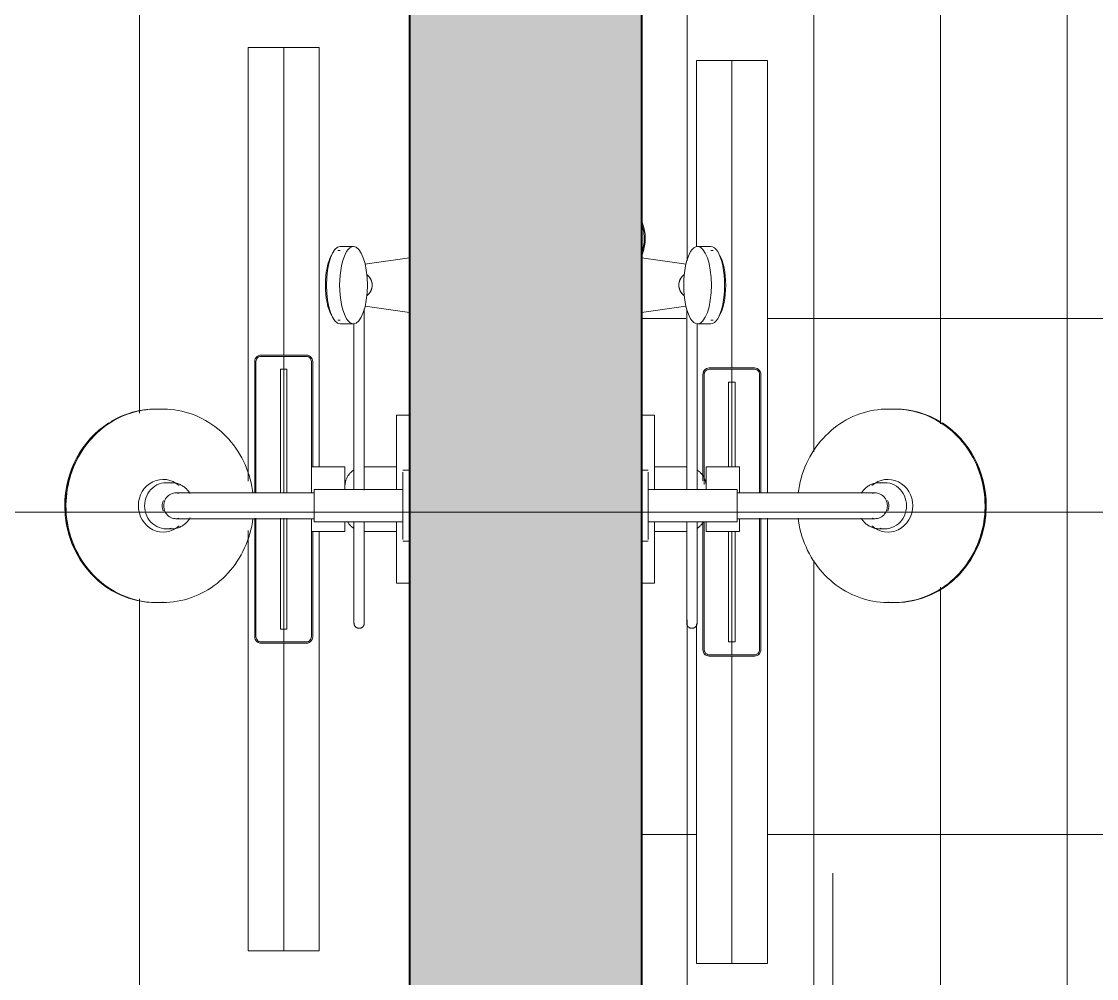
# Model space of a CAD drawing. Header units: millimetres. Extents: x -11245 to 24889, y -43080 to -3800.
# Drawn here: x 1905 to 2738, y -16241 to -15499 of the extents above; entities that cross this region are included whole.
import ezdxf

# ---------------------------------------------------------------- set-up
doc = ezdxf.new("R2010")
doc.units = ezdxf.units.MM
doc.linetypes.add('Projeção', pattern=[3.96875, 2.38125, -1.5875])
for name, color, linetype, lineweight in [('A-ANNO-NOTE', 131, 'Continuous', 9), ('A-FLOR-PATT', 8, 'Continuous', 18), ('A-WALL', 113, 'Continuous', 18), ('A-WALL-PATT', 111, 'Continuous', 18), ('I-FURN', 30, 'Continuous', 9), ('P-SANR-FIXT', 6, 'Continuous', 9)]:
    doc.layers.add(name, color=color, linetype=linetype, lineweight=lineweight)

# ---------------------------------------------------------------- blocks, each defined once
blk = doc.blocks.new('Chuveiro Eden LEED - Único-4865366-PONTOS HIDRÁULICOS TÉRREO')
at = {"layer": 'P-SANR-FIXT', "color": 55}
for p, q in [((-27.5, 0), (-27.5, -5)), ((-26.15, -5), (0, -5)), ((-12.5, -5), (-12.5, -74)), ((0, -5), (26.15, -5)), ((12.5, -74), (12.5, -5)), ((27.5, -5), (27.5, 0)), ((149.87, 0), (154.71, -34.41)), ((187.26, -34.65), (192.13, 0)), ((141, -43.37), (141, -53.64)), ((201, -53.64), (201, -43.37)), ((144, -53.64), (144, -55.51)), ((198, -55.51), (198, -53.64)), ((0, -74), (-12.5, -74)), ((-10, -74), (-10, -117.44)), ((12.5, -74), (0, -74)), ((10, -117.44), (10, -74)), ((-10, -170.06), (-10, -181.14)), ((10, -181.14), (10, -170.06)), ((-75, -191.31), (-75, -195.76)), ((-17.9, -184.47), (-17.9, -188.57)), ((17.9, -188.57), (17.9, -184.47)), ((75, -195.76), (75, -191.31)), ((-75, -196.1), (-75, -196.78)), ((75, -196.78), (75, -196.1))]:
    blk.add_line(p, q, dxfattribs=at)
at = {"layer": 'P-SANR-FIXT', "color": 55, "flags": 128}
for points in [[(179.1, -32.97), (178.85, -32.65), (178.59, -32.34), (178.32, -32.04), (178.04, -31.75), (177.74, -31.48), (177.44, -31.22), (177.12, -30.96), (176.79, -30.73), (176.46, -30.5), (176.11, -30.29), (175.76, -30.09), (175.4, -29.91), (175.03, -29.74), (174.66, -29.59), (174.28, -29.45), (173.9, -29.32), (173.51, -29.22), (173.11, -29.12), (172.72, -29.05), (172.32, -28.99), (171.92, -28.94), (171.51, -28.91), (171.11, -28.9), (170.71, -28.9), (170.3, -28.92), (169.9, -28.96), (169.5, -29.01), (169.1, -29.08), (168.71, -29.16), (168.31, -29.26), (167.93, -29.38), (167.54, -29.51), (167.17, -29.66), (166.8, -29.82), (166.43, -29.99), (166.08, -30.18), (165.73, -30.39), (165.39, -30.6), (165.06, -30.83), (164.73, -31.08), (164.42, -31.34), (164.12, -31.6), (163.83, -31.89), (163.55, -32.18), (163.29, -32.48), (163.03, -32.79)], [(-91, -43), (-91.16, -43), (-91.32, -42.99), (-91.48, -42.97), (-91.64, -42.95), (-91.79, -42.92), (-91.95, -42.89), (-92.11, -42.84), (-92.26, -42.8), (-92.41, -42.74), (-92.56, -42.68), (-92.7, -42.62), (-92.85, -42.55), (-92.99, -42.47), (-93.12, -42.39), (-93.26, -42.3), (-93.39, -42.21), (-93.52, -42.11), (-93.64, -42.01), (-93.76, -41.9), (-93.87, -41.79), (-93.98, -41.67), (-94.08, -41.55), (-94.18, -41.42), (-94.28, -41.29), (-94.37, -41.16), (-94.45, -41.02), (-94.53, -40.89), (-94.6, -40.74), (-94.67, -40.6), (-94.73, -40.45), (-94.78, -40.3), (-94.83, -40.15), (-94.87, -39.99), (-94.91, -39.84), (-94.94, -39.68), (-94.97, -39.52), (-94.98, -39.36), (-94.99, -39.2), (-95, -39.04), (-95, -38.88), (-94.99, -38.72), (-94.98, -38.56), (-94.96, -38.41), (-94.93, -38.25), (-94.9, -38.09), (-94.86, -37.94), (-94.81, -37.78), (-94.76, -37.63), (-94.7, -37.48), (-94.64, -37.34), (-94.57, -37.19), (-94.49, -37.05), (-94.41, -36.91), (-94.33, -36.78), (-94.23, -36.65), (-94.14, -36.52), (-94.04, -36.4), (-93.93, -36.28), (-93.82, -36.16), (-93.7, -36.05), (-93.58, -35.94), (-93.46, -35.84), (-93.33, -35.75), (-93.2, -35.66), (-93.06, -35.57), (-92.92, -35.49), (-92.78, -35.42), (-92.64, -35.35), (-92.49, -35.29), (-92.34, -35.23), (-92.19, -35.18), (-92.03, -35.14), (-91.88, -35.1), (-91.72, -35.07), (-91.56, -35.04), (-91.41, -35.02), (-91.25, -35.01), (-91.09, -35), (-91, -35)], [(-72.17, -35), (-74.79, -35), (-77.22, -35), (-79.47, -35), (-81.52, -35), (-83.38, -35), (-85.04, -35), (-86.5, -35), (-87.76, -35), (-88.82, -35), (-89.67, -35), (-90.31, -35), (-90.74, -35), (-90.97, -35), (-91, -35)], [(-91, -35), (-90.9, -35), (-90.58, -35), (-90.06, -35), (-89.33, -35), (-88.39, -35), (-87.25, -35), (-85.9, -35), (-84.35, -35), (-82.6, -35), (-80.66, -35), (-78.52, -35), (-76.2, -35), (-73.68, -35), (-70.99, -35), (-68.12, -35), (-65.07, -35), (-61.86, -35), (-58.49, -35), (-56.61, -35)], [(-72.17, -35), (-62.15, -35), (-52.82, -35), (-44.21, -35), (-36.34, -35), (-29.21, -35), (-22.84, -35), (-17.24, -35), (-12.41, -35)], [(12.59, -35), (17.73, -35), (22.91, -35), (28.12, -35), (33.35, -35), (38.59, -35), (43.83, -35), (49.06, -35), (54.28, -35), (59.47, -35), (64.64, -35), (69.76, -35), (74.84, -35), (79.86, -35), (84.82, -35), (89.71, -35), (94.52, -35), (99.24, -35), (103.86, -35), (108.38, -35), (112.8, -35), (117.09, -35), (121.27, -35), (125.31, -35), (129.22, -35), (132.98, -35), (136.6, -35), (140.06, -35), (143.36, -35), (146.5, -35), (149.46, -35), (152.25, -35)], [(-51.61, -43), (-52.98, -43), (-56.6, -43), (-60.06, -43), (-63.36, -43), (-66.5, -43), (-69.46, -43), (-72.25, -43), (-74.86, -43), (-77.29, -43), (-79.53, -43), (-81.58, -43), (-83.43, -43), (-85.09, -43), (-86.54, -43), (-87.8, -43), (-88.85, -43), (-89.69, -43), (-90.32, -43), (-90.75, -43), (-90.97, -43), (-91, -43)], [(-91, -43), (-90.9, -43), (-90.58, -43), (-90.06, -43), (-89.33, -43), (-88.39, -43), (-87.25, -43), (-85.9, -43), (-84.35, -43), (-82.6, -43), (-80.66, -43), (-78.52, -43), (-76.2, -43), (-73.68, -43), (-72.17, -43)], [(-12.32, -43), (-14.39, -43), (-19.56, -43), (-25.5, -43), (-32.19, -43), (-39.65, -43), (-47.84, -43), (-56.75, -43), (-66.38, -43), (-72.17, -43)], [(141.28, -43), (138.49, -43), (134.95, -43), (131.27, -43), (127.44, -43), (123.47, -43), (119.36, -43), (115.13, -43), (110.78, -43), (106.31, -43), (101.74, -43), (97.07, -43), (92.31, -43), (87.47, -43), (82.55, -43), (77.56, -43), (72.51, -43), (67.41, -43), (62.27, -43), (57.09, -43), (51.88, -43), (46.65, -43), (41.41, -43), (36.17, -43), (30.94, -43), (25.72, -43), (20.53, -43), (15.36, -43), (12.32, -43)], [(-9.51, -121.35), (-11.94, -121.67), (-14.89, -122.18), (-17.81, -122.79), (-20.71, -123.52), (-23.58, -124.35), (-26.4, -125.29), (-29.19, -126.33), (-31.92, -127.48), (-34.61, -128.73), (-37.24, -130.08), (-39.82, -131.53), (-42.32, -133.08), (-44.77, -134.71), (-47.14, -136.44), (-49.43, -138.26), (-51.65, -140.16), (-53.78, -142.14), (-55.83, -144.21), (-57.79, -146.34), (-59.65, -148.55), (-61.42, -150.83), (-63.09, -153.17), (-64.67, -155.58), (-66.13, -158.04), (-67.5, -160.56), (-68.75, -163.12), (-69.89, -165.73), (-70.93, -168.38), (-71.85, -171.07), (-72.65, -173.79), (-73.34, -176.54), (-73.91, -179.31), (-74.36, -182.1), (-74.69, -184.91), (-74.9, -187.72), (-75, -190.55), (-75, -191.31)], [(-10, -117.44), (-10, -119.68), (-10, -121.91), (-10, -124.14), (-10, -126.36), (-10, -128.56), (-10, -130.75), (-10, -132.91), (-10, -135.05), (-10, -137.17), (-10, -139.25), (-10, -141.29), (-10, -143.3), (-10, -145.26), (-10, -147.19), (-10, -149.06), (-10, -150.88), (-10, -152.65), (-10, -154.36), (-10, -156.02), (-10, -157.61), (-10, -159.14), (-10, -160.6), (-10, -161.99), (-10, -163.31), (-10, -164.56), (-10, -165.73), (-10, -166.83), (-10, -167.84), (-10, -168.78), (-10, -169.63), (-10, -170.06)], [(75, -191.31), (74.94, -188.49), (74.76, -185.67), (74.46, -182.86), (74.04, -180.06), (73.5, -177.28), (72.85, -174.53), (72.07, -171.8), (71.19, -169.1), (70.18, -166.44), (69.07, -163.82), (67.85, -161.24), (66.51, -158.71), (65.07, -156.24), (63.53, -153.82), (61.88, -151.46), (60.14, -149.16), (58.3, -146.93), (56.36, -144.78), (54.34, -142.69), (52.23, -140.69), (50.04, -138.76), (47.76, -136.92), (45.41, -135.17), (42.99, -133.51), (40.5, -131.94), (37.94, -130.46), (35.33, -129.09), (32.65, -127.81), (29.93, -126.63), (27.16, -125.56), (24.34, -124.59), (21.49, -123.73), (18.6, -122.98), (15.68, -122.33), (12.74, -121.8), (9.92, -121.39)], [(10, -170.06), (10, -169.25), (10, -168.36), (10, -167.39), (10, -166.34), (10, -165.21), (10, -164), (10, -162.72), (10, -161.37), (10, -159.94), (10, -158.45), (10, -156.89), (10, -155.27), (10, -153.59), (10, -151.85), (10, -150.06), (10, -148.21), (10, -146.31), (10, -144.37), (10, -142.39), (10, -140.36), (10, -138.3), (10, -136.21), (10, -134.08), (10, -131.93), (10, -129.75), (10, -127.56), (10, -125.35), (10, -123.13), (10, -120.89), (10, -118.66), (10, -117.44)], [(-9.48, -170.16), (-10.08, -170.52), (-10.66, -170.92), (-11.23, -171.33), (-11.78, -171.76), (-12.31, -172.22), (-12.82, -172.69), (-13.3, -173.18), (-13.77, -173.69), (-14.22, -174.22), (-14.64, -174.77), (-15.04, -175.33), (-15.42, -175.9), (-15.77, -176.49), (-16.1, -177.09), (-16.4, -177.71), (-16.67, -178.33), (-16.92, -178.97), (-17.14, -179.61), (-17.33, -180.27), (-17.5, -180.93), (-17.63, -181.59), (-17.74, -182.26), (-17.82, -182.93), (-17.87, -183.61), (-17.89, -184.29), (-17.9, -184.47)], [(17.9, -184.47), (17.88, -183.79), (17.84, -183.12), (17.77, -182.44), (17.67, -181.77), (17.54, -181.1), (17.38, -180.44), (17.19, -179.79), (16.98, -179.14), (16.74, -178.5), (16.47, -177.88), (16.18, -177.26), (15.86, -176.65), (15.52, -176.06), (15.15, -175.48), (14.75, -174.92), (14.34, -174.37), (13.9, -173.83), (13.43, -173.32), (12.95, -172.82), (12.45, -172.34), (11.92, -171.88), (11.38, -171.44), (10.82, -171.02), (10.24, -170.63), (9.65, -170.25)], [(-75, -195.76), (-74.94, -198.58), (-74.76, -201.4), (-74.46, -204.21), (-74.04, -207), (-73.5, -209.78), (-72.85, -212.54), (-72.07, -215.27), (-71.19, -217.96), (-70.18, -220.62), (-69.07, -223.25), (-67.85, -225.82), (-66.51, -228.35), (-65.07, -230.83), (-63.53, -233.25), (-61.88, -235.61), (-60.14, -237.9), (-58.3, -240.13), (-56.36, -242.29), (-54.34, -244.37), (-52.23, -246.38), (-50.04, -248.3), (-47.76, -250.14), (-45.41, -251.89), (-42.99, -253.56), (-40.5, -255.13), (-37.94, -256.6), (-35.33, -257.98), (-32.65, -259.26), (-29.93, -260.43), (-27.16, -261.51), (-24.34, -262.47), (-21.49, -263.34), (-18.6, -264.09), (-15.68, -264.73), (-12.74, -265.27), (-9.77, -265.69), (-6.79, -266), (-3.81, -266.2), (-0.81, -266.29), (0, -266.29)], [(0, -266.29), (3, -266.24), (5.99, -266.07), (8.97, -265.79), (11.94, -265.39), (14.89, -264.89), (17.81, -264.27), (20.71, -263.55), (23.58, -262.72), (26.4, -261.78), (29.19, -260.73), (31.92, -259.58), (34.61, -258.33), (37.24, -256.98), (39.82, -255.53), (42.32, -253.99), (44.77, -252.35), (47.14, -250.62), (49.43, -248.81), (51.65, -246.9), (53.78, -244.92), (55.83, -242.86), (57.79, -240.72), (59.65, -238.51), (61.42, -236.23), (63.09, -233.89), (64.67, -231.49), (66.13, -229.03), (67.5, -226.51), (68.75, -223.95), (69.89, -221.34), (70.93, -218.68), (71.85, -216), (72.65, -213.28), (73.34, -210.53), (73.91, -207.76), (74.36, -204.96), (74.69, -202.16), (74.9, -199.34), (75, -196.52), (75, -195.76)]]:
    blk.add_lwpolyline(points, dxfattribs=at)
at = {"layer": 'P-SANR-FIXT', "color": 55}
for start, end in [(120, 138.35228), (40.55885, 60)]:
    blk.add_arc((171, -39), 10.1, start, end, dxfattribs=at)
for centre, major_axis, ratio, start_param, end_param in [((171, -43.37), (30, 0), 0.358368, 0, 3.141593), ((171, -43.37), (30, 0), 0.358368, 3.141593, 6.283185), ((171, -53.64), (-30, 0), 0.358368, 0, 3.141593), ((171, -55.51), (27, 0), 0.358368, 3.665191, 5.759587), ((0, -190.97), (20.44, 0), 0.939693, 2.438373, 4.712389), ((0, -181.14), (10, 0), 0.939693, 2.879793, 4.712389), ((0, -190.97), (20.44, 0), 0.939693, 4.712389, 6.984426), ((0, -181.14), (10, 0), 0.939693, 4.712389, 6.544985), ((0, -196.1), (75, 0), 0.939693, 3.066896, 3.106734), ((0, -188.57), (17.9, 0), 0.939693, 2.919836, 4.712389), ((0, -184.13), (8.12, 0), 0.939693, 4.197175, 4.712389), ((0, -188.57), (-17.9, 0), 0.939693, 1.570796, 3.36335), ((0, -184.13), (8.12, 0), 0.939693, 4.712389, 5.227603), ((0, -196.1), (75, 0), 0.939693, 0.034858, 0.074697), ((0, -196.1), (75, 0), 0.939693, 3.141593, 3.216912), ((0, -196.78), (75, 0), 0.939693, 3.141593, 4.712389), ((0, -196.78), (75, 0), 0.939693, 5.766531, 6.283185), ((0, -196.1), (75, 0), 0.939693, 6.207866, 6.283185), ((0, -196.1), (75, 0), 0.939693, 3.306808, 4.712389), ((0, -196.1), (75, 0), 0.939693, 5.75099, 6.114004), ((0, -196.1), (-75, 0), 0.939693, 1.570796, 2.60057), ((0, -196.78), (-75, 0), 0.939693, 1.570796, 2.598446)]:
    blk.add_ellipse(centre, major_axis=major_axis, ratio=ratio, start_param=start_param, end_param=end_param, dxfattribs=at)
for points, knots in [([(163.05, -32.77), (163.16, -32.63), (163.39, -32.35), (163.76, -31.95), (164.15, -31.57), (164.57, -31.21), (165.01, -30.86), (165.47, -30.54), (165.95, -30.25), (166.61, -29.89), (167.5, -29.5), (169, -29.05), (170.19, -28.9), (171, -28.9)], [-0.5714286, -0.5714286, -0.5714286, -0.5714286, -0.5357143, -0.5, -0.4642857, -0.4285714, -0.3928571, -0.3571429, -0.3214286, -0.2857143, -0.2142857, -0.1428571, 0, 0, 0, 0]), ([(171, -28.9), (171.81, -28.9), (173, -29.05), (174.5, -29.5), (175.39, -29.89), (176.05, -30.25), (176.53, -30.54), (176.99, -30.86), (177.43, -31.21), (177.85, -31.57), (178.24, -31.95), (178.61, -32.35), (178.84, -32.63), (178.95, -32.77)], [-1, -1, -1, -1, -0.8571429, -0.7857143, -0.7142857, -0.6785714, -0.6428571, -0.6071429, -0.5714286, -0.5357143, -0.5, -0.4642857, -0.4285714, -0.4285714, -0.4285714, -0.4285714])]:
    blk.add_open_spline(points, degree=3, knots=knots, dxfattribs=at)
blk = doc.blocks.new('Ralo Linear TECEdrainprofile - Rosé Gold-4475208-PONTOS HIDRÁULICOS TÉRREO')
at = {"layer": 'P-SANR-FIXT', "color": 55}
for p, q in [((-350, 0), (-350, 27.5)), ((-24.23, 27.5), (-350, 27.5)), ((350, 27.5), (13.97, 27.5)), ((350, 27.5), (350, 0)), ((-111.67, 0), (-111.67, 17.5)), ((-110.67, 17.5), (-110.67, 0)), ((-106.67, 22.5), (-14.69, 22.5)), ((-14.73, 21.5), (-106.67, 21.5)), ((4.82, 22.5), (106.67, 22.5)), ((106.67, 21.5), (4.84, 21.5)), ((110.67, 0), (110.67, 17.5)), ((111.67, 17.5), (111.67, 0)), ((-350, -27.5), (-350, 0)), ((-111.67, 0), (-350, 0)), ((-111.67, -17.5), (-111.67, 0)), ((-110.67, 0), (-110.67, -17.5)), ((-100.67, 0), (-110.67, 0)), ((-100.67, 0), (-100.67, 2.5)), ((-100.67, 2.5), (-14.79, 2.5)), ((-100.67, 0), (-14.79, 0)), ((-100.67, -2.5), (-100.67, 0)), ((5, 0), (5, 2.5)), ((5, 2.5), (100.67, 2.5)), ((5, 0), (100.67, 0)), ((5, -2.5), (5, 0)), ((100.67, 2.5), (100.67, 0)), ((100.67, 0), (100.67, -2.5)), ((110.67, 0), (100.67, 0)), ((110.67, -17.5), (110.67, 0)), ((111.67, 0), (111.67, -17.5)), ((350, 0), (111.67, 0)), ((350, 0), (350, -27.5)), ((-14.79, -2.5), (-100.67, -2.5)), ((100.67, -2.5), (5, -2.5)), ((-106.67, -21.5), (-25, -21.5)), ((-25, -22.5), (-106.67, -22.5)), ((25, -21.5), (106.67, -21.5)), ((106.67, -22.5), (25, -22.5)), ((-25, -27.5), (-350, -27.5)), ((350, -27.5), (25, -27.5))]:
    blk.add_line(p, q, dxfattribs=at)
at = {"layer": 'P-SANR-FIXT', "color": 55, "flags": 128}
for points in [[(-111.67, 17.5), (-111.54, 18.61), (-111.17, 19.67), (-110.58, 20.62), (-109.78, 21.41), (-108.84, 22), (-107.78, 22.37), (-106.67, 22.5)], [(-106.67, 21.5), (-107.56, 21.4), (-108.4, 21.1), (-109.16, 20.63), (-109.79, 19.99), (-110.27, 19.24), (-110.57, 18.39), (-110.67, 17.5)], [(106.67, 22.5), (107.78, 22.37), (108.84, 22), (109.78, 21.41), (110.58, 20.62), (111.17, 19.67), (111.54, 18.61), (111.67, 17.5)], [(110.67, 17.5), (110.57, 18.39), (110.27, 19.24), (109.79, 19.99), (109.16, 20.63), (108.4, 21.1), (107.56, 21.4), (106.67, 21.5)], [(-106.67, -22.5), (-107.78, -22.37), (-108.84, -22), (-109.78, -21.41), (-110.58, -20.62), (-111.17, -19.67), (-111.54, -18.61), (-111.67, -17.5)], [(-110.67, -17.5), (-110.57, -18.39), (-110.27, -19.24), (-109.79, -19.99), (-109.16, -20.63), (-108.4, -21.1), (-107.56, -21.4), (-106.67, -21.5)], [(111.67, -17.5), (111.54, -18.61), (111.17, -19.67), (110.58, -20.62), (109.78, -21.41), (108.84, -22), (107.78, -22.37), (106.67, -22.5)], [(106.67, -21.5), (107.56, -21.4), (108.4, -21.1), (109.16, -20.63), (109.79, -19.99), (110.27, -19.24), (110.57, -18.39), (110.67, -17.5)]]:
    blk.add_lwpolyline(points, dxfattribs=at)
blk = doc.blocks.new('Ralo Linear TECEdrainprofile - Rosé Gold-4414653-PONTOS HIDRÁULICOS TÉRREO')
at = {"layer": 'P-SANR-FIXT', "color": 55}
for p, q in [((-350, 0), (-350, 27.5)), ((-350, 27.5), (-86.68, 27.5)), ((205.55, 27.5), (350, 27.5)), ((350, 27.5), (350, 0)), ((-111.67, 0), (-111.67, 17.5)), ((-110.67, 17.5), (-110.67, 0)), ((-106.67, 22.5), (-7.48, 22.5)), ((-7.48, 21.5), (-106.67, 21.5)), ((106.67, 21.5), (21.42, 21.5)), ((24.08, 22.5), (106.67, 22.5)), ((110.67, 0), (110.67, 17.5)), ((111.67, 17.5), (111.67, 0)), ((-100.67, 0), (-100.67, 2.5)), ((-100.67, 2.5), (-15, 2.5)), ((35, 2.5), (100.67, 2.5)), ((100.67, 2.5), (100.67, 0)), ((-350, -27.5), (-350, 0)), ((-350, 0), (-111.67, 0)), ((-111.67, -17.5), (-111.67, 0)), ((-110.67, 0), (-100.67, 0)), ((-110.67, 0), (-110.67, -17.5)), ((-15, 0), (-100.67, 0)), ((-100.67, -2.5), (-100.67, 0)), ((-15, -2.5), (-100.67, -2.5)), ((100.67, 0), (35, 0)), ((100.67, -2.5), (35, -2.5)), ((100.67, 0), (110.67, 0)), ((100.67, 0), (100.67, -2.5)), ((110.67, -17.5), (110.67, 0)), ((111.67, 0), (350, 0)), ((111.67, 0), (111.67, -17.5)), ((350, 0), (350, -27.5)), ((-106.67, -21.5), (-4.79, -21.5)), ((-4.79, -22.5), (-106.67, -22.5)), ((14.53, -21.5), (106.67, -21.5)), ((106.67, -22.5), (14.53, -22.5)), ((-350, -27.5), (-4.79, -27.5)), ((14.53, -27.5), (350, -27.5))]:
    blk.add_line(p, q, dxfattribs=at)
at = {"layer": 'P-SANR-FIXT', "color": 55, "flags": 128}
for points in [[(-111.67, 17.5), (-111.54, 18.61), (-111.17, 19.67), (-110.58, 20.62), (-109.78, 21.41), (-108.84, 22), (-107.78, 22.37), (-106.67, 22.5)], [(-106.67, 21.5), (-107.56, 21.4), (-108.4, 21.1), (-109.16, 20.63), (-109.79, 19.99), (-110.27, 19.24), (-110.57, 18.39), (-110.67, 17.5)], [(106.67, 22.5), (107.78, 22.37), (108.84, 22), (109.78, 21.41), (110.58, 20.62), (111.17, 19.67), (111.54, 18.61), (111.67, 17.5)], [(110.67, 17.5), (110.57, 18.39), (110.27, 19.24), (109.79, 19.99), (109.16, 20.63), (108.4, 21.1), (107.56, 21.4), (106.67, 21.5)], [(-106.67, -22.5), (-107.78, -22.37), (-108.84, -22), (-109.78, -21.41), (-110.58, -20.62), (-111.17, -19.67), (-111.54, -18.61), (-111.67, -17.5)], [(-110.67, -17.5), (-110.57, -18.39), (-110.27, -19.24), (-109.79, -19.99), (-109.16, -20.63), (-108.4, -21.1), (-107.56, -21.4), (-106.67, -21.5)], [(111.67, -17.5), (111.54, -18.61), (111.17, -19.67), (110.58, -20.62), (109.78, -21.41), (108.84, -22), (107.78, -22.37), (106.67, -22.5)], [(106.67, -21.5), (107.56, -21.4), (108.4, -21.1), (109.16, -20.63), (109.79, -19.99), (110.27, -19.24), (110.57, -18.39), (110.67, -17.5)]]:
    blk.add_lwpolyline(points, dxfattribs=at)
blk = doc.blocks.new('Chuveiro Eden LEED - Único-4475344-PONTOS HIDRÁULICOS TÉRREO')
at = {"layer": 'P-SANR-FIXT', "color": 55}
for p, q in [((-75, 196.78), (-75, 196.1)), ((-75, 195.76), (-75, 191.31)), ((75, 196.1), (75, 196.78)), ((75, 191.31), (75, 195.76)), ((-17.9, 188.57), (-17.9, 184.47)), ((17.9, 184.47), (17.9, 188.57)), ((-10, 181.14), (-10, 170.06)), ((10, 170.06), (10, 181.14)), ((-10, 117.44), (-10, 74)), ((10, 74), (10, 117.44)), ((-12.5, 74), (-12.5, 5)), ((-12.5, 74), (0, 74)), ((0, 74), (12.5, 74)), ((12.5, 5), (12.5, 74)), ((141, 53.64), (141, 43.37)), ((144, 55.51), (144, 53.64)), ((198, 53.64), (198, 55.51)), ((201, 43.37), (201, 53.64)), ((154.71, 34.41), (149.87, 0)), ((192.13, 0), (187.26, 34.65)), ((-27.5, 5), (-27.5, 0)), ((0, 5), (-26.15, 5)), ((26.15, 5), (0, 5)), ((27.5, 0), (27.5, 5))]:
    blk.add_line(p, q, dxfattribs=at)
at = {"layer": 'P-SANR-FIXT', "color": 55, "flags": 128}
for points in [[(0, 266.29), (-3, 266.24), (-5.99, 266.07), (-8.97, 265.79), (-11.94, 265.39), (-14.89, 264.89), (-17.81, 264.27), (-20.71, 263.55), (-23.58, 262.72), (-26.4, 261.78), (-29.19, 260.73), (-31.92, 259.58), (-34.61, 258.33), (-37.24, 256.98), (-39.82, 255.53), (-42.32, 253.99), (-44.77, 252.35), (-47.14, 250.62), (-49.43, 248.81), (-51.65, 246.9), (-53.78, 244.92), (-55.83, 242.86), (-57.79, 240.72), (-59.65, 238.51), (-61.42, 236.23), (-63.09, 233.89), (-64.67, 231.49), (-66.13, 229.03), (-67.5, 226.51), (-68.75, 223.95), (-69.89, 221.34), (-70.93, 218.68), (-71.85, 216), (-72.65, 213.28), (-73.34, 210.53), (-73.91, 207.76), (-74.36, 204.96), (-74.69, 202.16), (-74.9, 199.34), (-75, 196.52), (-75, 195.76)], [(75, 195.76), (74.94, 198.58), (74.76, 201.4), (74.46, 204.21), (74.04, 207), (73.5, 209.78), (72.85, 212.54), (72.07, 215.27), (71.19, 217.96), (70.18, 220.62), (69.07, 223.25), (67.85, 225.82), (66.51, 228.35), (65.07, 230.83), (63.53, 233.25), (61.88, 235.61), (60.14, 237.9), (58.3, 240.13), (56.36, 242.29), (54.34, 244.37), (52.23, 246.38), (50.04, 248.3), (47.76, 250.14), (45.41, 251.89), (42.99, 253.56), (40.5, 255.13), (37.94, 256.6), (35.33, 257.98), (32.65, 259.26), (29.93, 260.43), (27.16, 261.51), (24.34, 262.47), (21.49, 263.34), (18.6, 264.09), (15.68, 264.73), (12.74, 265.27), (9.77, 265.69), (6.79, 266), (3.81, 266.2), (0.81, 266.29), (0, 266.29)], [(-75, 191.31), (-74.94, 188.49), (-74.76, 185.67), (-74.46, 182.86), (-74.04, 180.06), (-73.5, 177.28), (-72.85, 174.53), (-72.07, 171.8), (-71.19, 169.1), (-70.18, 166.44), (-69.07, 163.82), (-67.85, 161.24), (-66.51, 158.71), (-65.07, 156.24), (-63.53, 153.82), (-61.88, 151.46), (-60.14, 149.16), (-58.3, 146.93), (-56.36, 144.78), (-54.34, 142.69), (-52.23, 140.69), (-50.04, 138.76), (-47.76, 136.92), (-45.41, 135.17), (-42.99, 133.51), (-40.5, 131.94), (-37.94, 130.46), (-35.33, 129.09), (-32.65, 127.81), (-29.93, 126.63), (-27.16, 125.56), (-24.34, 124.59), (-21.49, 123.73), (-18.6, 122.98), (-15.68, 122.33), (-12.74, 121.8), (-9.77, 121.37)], [(-17.9, 184.47), (-17.88, 183.79), (-17.84, 183.12), (-17.77, 182.44), (-17.67, 181.77), (-17.54, 181.1), (-17.38, 180.44), (-17.19, 179.79), (-16.98, 179.14), (-16.74, 178.5), (-16.47, 177.88), (-16.18, 177.26), (-15.86, 176.65), (-15.52, 176.06), (-15.15, 175.48), (-14.75, 174.92), (-14.34, 174.37), (-13.9, 173.83), (-13.43, 173.32), (-12.95, 172.82), (-12.45, 172.34), (-11.92, 171.88), (-11.38, 171.44), (-10.82, 171.02), (-10.24, 170.63), (-9.65, 170.25), (-9.04, 169.9)], [(9.48, 170.16), (10.08, 170.52), (10.66, 170.92), (11.23, 171.33), (11.78, 171.76), (12.31, 172.22), (12.82, 172.69), (13.3, 173.18), (13.77, 173.69), (14.22, 174.22), (14.64, 174.77), (15.04, 175.33), (15.42, 175.9), (15.77, 176.49), (16.1, 177.09), (16.4, 177.71), (16.67, 178.33), (16.92, 178.97), (17.14, 179.61), (17.33, 180.27), (17.5, 180.93), (17.63, 181.59), (17.74, 182.26), (17.82, 182.93), (17.87, 183.61), (17.89, 184.29), (17.9, 184.47)], [(9.92, 121.4), (11.94, 121.67), (14.89, 122.18), (17.81, 122.79), (20.71, 123.52), (23.58, 124.35), (26.4, 125.29), (29.19, 126.33), (31.92, 127.48), (34.61, 128.73), (37.24, 130.08), (39.82, 131.53), (42.32, 133.08), (44.77, 134.71), (47.14, 136.44), (49.43, 138.26), (51.65, 140.16), (53.78, 142.14), (55.83, 144.21), (57.79, 146.34), (59.65, 148.55), (61.42, 150.83), (63.09, 153.17), (64.67, 155.58), (66.13, 158.04), (67.5, 160.56), (68.75, 163.12), (69.89, 165.73), (70.93, 168.38), (71.85, 171.07), (72.65, 173.79), (73.34, 176.54), (73.91, 179.31), (74.36, 182.1), (74.69, 184.91), (74.9, 187.72), (75, 190.55), (75, 191.31)], [(-10, 170.06), (-10, 169.25), (-10, 168.36), (-10, 167.39), (-10, 166.34), (-10, 165.21), (-10, 164), (-10, 162.72), (-10, 161.37), (-10, 159.94), (-10, 158.45), (-10, 156.89), (-10, 155.27), (-10, 153.59), (-10, 151.85), (-10, 150.06), (-10, 148.21), (-10, 146.31), (-10, 144.37), (-10, 142.39), (-10, 140.36), (-10, 138.3), (-10, 136.21), (-10, 134.08), (-10, 131.93), (-10, 129.75), (-10, 127.56), (-10, 125.35), (-10, 123.13), (-10, 120.89), (-10, 118.66), (-10, 117.44)], [(10, 117.44), (10, 119.68), (10, 121.91), (10, 124.14), (10, 126.36), (10, 128.56), (10, 130.75), (10, 132.91), (10, 135.05), (10, 137.17), (10, 139.25), (10, 141.29), (10, 143.3), (10, 145.26), (10, 147.19), (10, 149.06), (10, 150.88), (10, 152.65), (10, 154.36), (10, 156.02), (10, 157.61), (10, 159.14), (10, 160.6), (10, 161.99), (10, 163.31), (10, 164.56), (10, 165.73), (10, 166.83), (10, 167.84), (10, 168.78), (10, 169.63), (10, 170.06)], [(-91, 35), (-91.16, 35), (-91.32, 35.01), (-91.48, 35.03), (-91.64, 35.05), (-91.79, 35.08), (-91.95, 35.11), (-92.11, 35.16), (-92.26, 35.2), (-92.41, 35.26), (-92.56, 35.32), (-92.7, 35.38), (-92.85, 35.45), (-92.99, 35.53), (-93.12, 35.61), (-93.26, 35.7), (-93.39, 35.79), (-93.52, 35.89), (-93.64, 35.99), (-93.76, 36.1), (-93.87, 36.21), (-93.98, 36.33), (-94.08, 36.45), (-94.18, 36.58), (-94.28, 36.71), (-94.37, 36.84), (-94.45, 36.98), (-94.53, 37.11), (-94.6, 37.26), (-94.67, 37.4), (-94.73, 37.55), (-94.78, 37.7), (-94.83, 37.85), (-94.87, 38.01), (-94.91, 38.16), (-94.94, 38.32), (-94.97, 38.48), (-94.98, 38.64), (-94.99, 38.8), (-95, 38.96), (-95, 39.12), (-94.99, 39.28), (-94.98, 39.44), (-94.96, 39.59), (-94.93, 39.75), (-94.9, 39.91), (-94.86, 40.06), (-94.81, 40.22), (-94.76, 40.37), (-94.7, 40.52), (-94.64, 40.66), (-94.57, 40.81), (-94.49, 40.95), (-94.41, 41.09), (-94.33, 41.22), (-94.23, 41.35), (-94.14, 41.48), (-94.04, 41.6), (-93.93, 41.72), (-93.82, 41.84), (-93.7, 41.95), (-93.58, 42.06), (-93.46, 42.16), (-93.33, 42.25), (-93.2, 42.34), (-93.06, 42.43), (-92.92, 42.51), (-92.78, 42.58), (-92.64, 42.65), (-92.49, 42.71), (-92.34, 42.77), (-92.19, 42.82), (-92.03, 42.86), (-91.88, 42.9), (-91.72, 42.93), (-91.56, 42.96), (-91.41, 42.98), (-91.25, 42.99), (-91.09, 43), (-91, 43)], [(-72.17, 43), (-74.79, 43), (-77.22, 43), (-79.47, 43), (-81.52, 43), (-83.38, 43), (-85.04, 43), (-86.5, 43), (-87.76, 43), (-88.82, 43), (-89.67, 43), (-90.31, 43), (-90.74, 43), (-90.97, 43), (-91, 43)], [(-91, 43), (-90.9, 43), (-90.58, 43), (-90.06, 43), (-89.33, 43), (-88.39, 43), (-87.25, 43), (-85.9, 43), (-84.35, 43), (-82.6, 43), (-80.66, 43), (-78.52, 43), (-76.2, 43), (-73.68, 43), (-70.99, 43), (-68.12, 43), (-65.07, 43), (-61.86, 43), (-58.49, 43), (-54.95, 43), (-51.61, 43)], [(-72.17, 43), (-62.15, 43), (-52.82, 43), (-44.21, 43), (-36.34, 43), (-29.21, 43), (-22.84, 43), (-17.24, 43), (-12.41, 43)], [(12.59, 43), (17.73, 43), (22.91, 43), (28.12, 43), (33.35, 43), (38.59, 43), (43.83, 43), (49.06, 43), (54.28, 43), (59.47, 43), (64.64, 43), (69.76, 43), (74.84, 43), (79.86, 43), (84.82, 43), (89.71, 43), (94.52, 43), (99.24, 43), (103.86, 43), (108.38, 43), (112.8, 43), (117.09, 43), (121.27, 43), (125.31, 43), (129.22, 43), (132.98, 43), (136.6, 43), (140.06, 43), (141.28, 43)], [(-56.61, 35), (-60.06, 35), (-63.36, 35), (-66.5, 35), (-69.46, 35), (-72.25, 35), (-74.86, 35), (-77.29, 35), (-79.53, 35), (-81.58, 35), (-83.43, 35), (-85.09, 35), (-86.54, 35), (-87.8, 35), (-88.85, 35), (-89.69, 35), (-90.32, 35), (-90.75, 35), (-90.97, 35), (-91, 35)], [(-91, 35), (-90.9, 35), (-90.58, 35), (-90.06, 35), (-89.33, 35), (-88.39, 35), (-87.25, 35), (-85.9, 35), (-84.35, 35), (-82.6, 35), (-80.66, 35), (-78.52, 35), (-76.2, 35), (-73.68, 35), (-72.17, 35)], [(-12.07, 35), (-14.39, 35), (-19.56, 35), (-25.5, 35), (-32.19, 35), (-39.65, 35), (-47.84, 35), (-56.75, 35), (-66.38, 35), (-72.17, 35)], [(152.57, 35), (150.99, 35), (148.12, 35), (145.07, 35), (141.86, 35), (138.49, 35), (134.95, 35), (131.27, 35), (127.44, 35), (123.47, 35), (119.36, 35), (115.13, 35), (110.78, 35), (106.31, 35), (101.74, 35), (97.07, 35), (92.31, 35), (87.47, 35), (82.55, 35), (77.56, 35), (72.51, 35), (67.41, 35), (62.27, 35), (57.09, 35), (51.88, 35), (46.65, 35), (41.41, 35), (36.17, 35), (30.94, 35), (25.72, 35), (20.53, 35), (15.36, 35), (12.07, 35)], [(162.9, 32.97), (163.15, 32.65), (163.41, 32.34), (163.68, 32.04), (163.96, 31.75), (164.26, 31.48), (164.56, 31.22), (164.88, 30.96), (165.21, 30.73), (165.54, 30.5), (165.89, 30.29), (166.24, 30.09), (166.6, 29.91), (166.97, 29.74), (167.34, 29.59), (167.72, 29.45), (168.1, 29.32), (168.49, 29.22), (168.89, 29.12), (169.28, 29.05), (169.68, 28.99), (170.08, 28.94), (170.49, 28.91), (170.89, 28.9), (171.29, 28.9), (171.7, 28.92), (172.1, 28.96), (172.5, 29.01), (172.9, 29.08), (173.29, 29.16), (173.69, 29.26), (174.07, 29.38), (174.46, 29.51), (174.83, 29.66), (175.2, 29.82), (175.57, 29.99), (175.92, 30.18), (176.27, 30.39), (176.61, 30.6), (176.94, 30.83), (177.27, 31.08), (177.58, 31.34), (177.88, 31.6), (178.17, 31.89), (178.45, 32.18), (178.71, 32.48), (178.97, 32.79)]]:
    blk.add_lwpolyline(points, dxfattribs=at)
at = {"layer": 'P-SANR-FIXT', "color": 55}
for start, end in [(221.64772, 240), (300, 319.44115)]:
    blk.add_arc((171, 39), 10.1, start, end, dxfattribs=at)
for centre, major_axis, ratio, start_param, end_param in [((0, 196.78), (-75, 0), 0.939693, 4.712389, 6.283185), ((0, 196.78), (75, 0), 0.939693, 0.543146, 1.570796), ((0, 196.1), (-75, 0), 0.939693, 4.712389, 6.127671), ((0, 196.1), (75, 0), 0.939693, 0.541023, 1.570796), ((0, 196.1), (75, 0), 0.939693, 0.169181, 0.532195), ((0, 196.78), (75, 0), 0.939693, 0, 0.516655), ((0, 190.97), (20.44, 0), 0.939693, 1.570796, 3.844812), ((0, 190.97), (20.44, 0), 0.939693, 5.581945, 7.853982), ((0, 196.1), (75, 0), 0.939693, 3.066274, 3.141593), ((0, 188.57), (-17.9, 0), 0.939693, 4.712389, 6.504942), ((0, 188.57), (17.9, 0), 0.939693, 6.061428, 7.853982), ((0, 196.1), (75, 0), 0.939693, 0, 0.075319), ((0, 196.1), (75, 0), 0.939693, 3.176451, 3.216289), ((0, 184.13), (8.12, 0), 0.939693, 1.570796, 2.08601), ((0, 184.13), (8.12, 0), 0.939693, 1.055583, 1.570796), ((0, 196.1), (75, 0), 0.939693, 6.208489, 6.248327), ((0, 181.14), (10, 0), 0.939693, 1.570796, 3.403392), ((0, 181.14), (10, 0), 0.939693, 6.021386, 7.853982), ((171, 53.64), (-30, 0), 0.358368, 3.141593, 6.283185), ((171, 55.51), (27, 0), 0.358368, 0.523599, 2.617994), ((171, 43.37), (30, 0), 0.358368, 0, 3.141593), ((171, 43.37), (30, 0), 0.358368, 3.141593, 6.283185)]:
    blk.add_ellipse(centre, major_axis=major_axis, ratio=ratio, start_param=start_param, end_param=end_param, dxfattribs=at)
for points, knots in [([(171, 28.9), (170.19, 28.9), (169, 29.05), (167.5, 29.5), (166.61, 29.89), (165.95, 30.25), (165.47, 30.54), (165.01, 30.86), (164.57, 31.21), (164.15, 31.57), (163.76, 31.95), (163.39, 32.35), (163.16, 32.63), (163.05, 32.77)], [-1, -1, -1, -1, -0.8571429, -0.7857143, -0.7142857, -0.6785714, -0.6428571, -0.6071429, -0.5714286, -0.5357143, -0.5, -0.4642857, -0.4285714, -0.4285714, -0.4285714, -0.4285714]), ([(178.95, 32.77), (178.84, 32.63), (178.61, 32.35), (178.24, 31.95), (177.85, 31.57), (177.43, 31.21), (176.99, 30.86), (176.53, 30.54), (176.05, 30.25), (175.39, 29.89), (174.5, 29.5), (173, 29.05), (171.81, 28.9), (171, 28.9)], [-0.5714286, -0.5714286, -0.5714286, -0.5714286, -0.5357143, -0.5, -0.4642857, -0.4285714, -0.3928571, -0.3571429, -0.3214286, -0.2857143, -0.2142857, -0.1428571, 0, 0, 0, 0])]:
    blk.add_open_spline(points, degree=3, knots=knots, dxfattribs=at)
blk = doc.blocks.new('Kit para Cabelos - Único-4480145-PONTOS HIDRÁULICOS TÉRREO')
at = {"layer": 'I-FURN', "color": 254, "flags": 128}
for points in [[(-23.79, 30.11), (-25, 30.61), (-26.24, 31.06), (-27.49, 31.46), (-28.75, 31.81), (-30.03, 32.11), (-31.32, 32.36), (-32.62, 32.56), (-33.93, 32.71), (-35.24, 32.8), (-36.55, 32.84), (-37.86, 32.83), (-39.17, 32.76), (-40.48, 32.65), (-41.78, 32.48), (-43.08, 32.26), (-44.36, 31.98), (-45.64, 31.66), (-46.9, 31.28), (-48.14, 30.86), (-49.36, 30.39)], [(-26.51, 30.27), (-27.73, 30.66), (-28.96, 31), (-30.21, 31.29), (-31.46, 31.53), (-32.73, 31.73), (-34, 31.87), (-35.28, 31.96), (-36.56, 32), (-37.84, 31.99), (-39.12, 31.92), (-40.39, 31.81), (-41.66, 31.64), (-42.92, 31.43), (-44.17, 31.16), (-45.41, 30.85), (-46.64, 30.48), (-47.85, 30.07)]]:
    blk.add_lwpolyline(points, dxfattribs=at)
at = {"layer": 'I-FURN', "color": 254}
blk.add_arc((-36.9, 0), 32, 100.97254, 108, dxfattribs=at)
blk = doc.blocks.new('MONOCOMANDO CHUVEIRO - MONOCOMANDO CHUVEIRO-4681074-PONTOS HIDRÁULICOS TÉRREO')
at = {"layer": 'I-FURN', "color": 254}
for p, q in [((-65, 0), (-65, -10)), ((65, -10), (65, 0)), ((-17.67, -10), (-65, -10)), ((-25, -10), (-25, -35)), ((65, -10), (7.44, -10)), ((25, -35), (25, -10)), ((-25, -50), (-25, -76)), ((-25, -50), (-17.68, -50)), ((7.27, -50), (25, -50)), ((25, -76), (25, -50)), ((-15.24, -76), (-25, -76)), ((25, -76), (4.89, -76))]:
    blk.add_line(p, q, dxfattribs=at)
at = {"layer": 'I-FURN', "color": 254, "flags": 128}
for points in [[(-17.45, -48.02), (-17.97, -47.71), (-18.47, -47.38), (-18.96, -47.03), (-19.43, -46.66), (-19.89, -46.28), (-20.33, -45.87), (-20.76, -45.45), (-21.17, -45.01), (-21.56, -44.56), (-21.93, -44.09), (-22.29, -43.6), (-22.62, -43.1)], [(7.45, -50), (7.71, -50), (7.96, -50), (8.19, -50), (8.41, -50), (8.62, -50), (8.82, -50), (9, -50), (9.17, -50), (9.32, -50), (9.46, -50), (9.58, -50), (9.69, -50), (9.78, -50), (9.85, -50), (9.91, -50), (9.96, -50), (9.99, -50), (10, -50)], [(10, -50), (9.99, -50), (9.97, -50), (9.93, -50), (9.87, -50), (9.8, -50), (9.71, -50), (9.61, -50), (9.49, -50), (9.36, -50), (9.21, -50), (9.05, -50), (8.87, -50), (8.68, -50), (8.47, -50), (8.25, -50), (8.02, -50), (7.78, -50), (7.52, -50)], [(22.71, -42.97), (22.38, -43.47), (22.03, -43.96), (21.66, -44.43), (21.28, -44.89), (20.87, -45.33), (20.45, -45.76), (20.01, -46.17), (19.56, -46.56), (19.09, -46.93), (18.6, -47.29), (18.1, -47.62), (17.59, -47.94), (17.07, -48.23), (16.54, -48.5), (15.99, -48.75), (15.44, -48.98), (14.87, -49.19), (14.3, -49.37), (13.72, -49.53), (13.14, -49.67), (12.55, -49.78), (11.96, -49.87), (11.36, -49.94), (10.76, -49.98), (10.16, -50), (10, -50)]]:
    blk.add_lwpolyline(points, dxfattribs=at)
blk = doc.blocks.new('MONOCOMANDO CHUVEIRO - MONOCOMANDO CHUVEIRO-4683047-PONTOS HIDRÁULICOS TÉRREO')
at = {"layer": 'I-FURN', "color": 254}
for p, q in [((-25, 76), (-25, 50)), ((-25, 76), (-15.24, 76)), ((4.89, 76), (25, 76)), ((25, 50), (25, 76)), ((-17.68, 50), (-25, 50)), ((25, 50), (7.27, 50)), ((-25, 35), (-25, 10)), ((25, 10), (25, 35)), ((-65, 10), (-65, 0)), ((-65, 10), (-17.67, 10)), ((7.44, 10), (65, 10)), ((65, 0), (65, 10))]:
    blk.add_line(p, q, dxfattribs=at)
at = {"layer": 'I-FURN', "color": 254, "flags": 128}
for points in [[(-22.71, 42.97), (-22.38, 43.47), (-22.03, 43.96), (-21.66, 44.43), (-21.28, 44.89), (-20.87, 45.33), (-20.45, 45.76), (-20.01, 46.17), (-19.56, 46.56), (-19.09, 46.93), (-18.6, 47.29), (-18.1, 47.62), (-17.59, 47.94)], [(10, 50), (9.99, 50), (9.97, 50), (9.93, 50), (9.87, 50), (9.8, 50), (9.71, 50), (9.61, 50), (9.49, 50), (9.36, 50), (9.21, 50), (9.05, 50), (8.87, 50), (8.68, 50), (8.47, 50), (8.25, 50), (8.02, 50), (7.78, 50), (7.52, 50)], [(7.71, 50), (7.96, 50), (8.19, 50), (8.41, 50), (8.62, 50), (8.82, 50), (9, 50), (9.17, 50), (9.32, 50), (9.46, 50), (9.58, 50), (9.69, 50), (9.78, 50), (9.85, 50), (9.91, 50), (9.96, 50), (9.99, 50), (10, 50)], [(10, 50), (10.6, 49.99), (11.2, 49.95), (11.8, 49.89), (12.39, 49.81), (12.98, 49.7), (13.57, 49.57), (14.15, 49.42), (14.72, 49.24), (15.28, 49.04), (15.84, 48.82), (16.39, 48.57), (16.93, 48.3), (17.45, 48.02), (17.97, 47.71), (18.47, 47.38), (18.96, 47.03), (19.43, 46.66), (19.89, 46.28), (20.33, 45.87), (20.76, 45.45), (21.17, 45.01), (21.56, 44.56), (21.93, 44.09), (22.29, 43.6), (22.62, 43.1)]]:
    blk.add_lwpolyline(points, dxfattribs=at)
blk = doc.blocks.new('CRT_ANO_Id pontos hidráulicos - CRT_ANO_Id pontos hidráulicos-4987357-PONTOS HIDRÁULICOS TÉRREO')
at = {"layer": 'A-ANNO-NOTE'}
blk.add_line((0, 0), (5, 0), dxfattribs=at)
at = {"layer": 'A-ANNO-NOTE', "linetype": 'Projeção'}
blk.add_line((0, 0), (-5, 0), dxfattribs=at)
blk = doc.blocks.new('CRT_ANO_Id pontos hidráulicos - CRT_ANO_Id pontos hidráulicos-4987378-PONTOS HIDRÁULICOS TÉRREO')
at = {"layer": 'A-ANNO-NOTE', "linetype": 'Projeção'}
blk.add_line((0, 0), (-5, 0), dxfattribs=at)
at = {"layer": 'A-ANNO-NOTE'}
blk.add_line((0, 0), (5, 0), dxfattribs=at)
blk = doc.blocks.new('CRT_ANO_Id pontos hidráulicos - CRT_ANO_Id pontos hidráulicos-4987374-PONTOS HIDRÁULICOS TÉRREO')
at = {"layer": 'A-ANNO-NOTE', "linetype": 'Projeção'}
blk.add_line((0, 0), (-5, 0), dxfattribs=at)

msp = doc.modelspace()

# ---------------------------------------------------------------- hatches: boundary and pattern name
at = {"layer": 'A-FLOR-PATT', "lineweight": 9}
h = msp.add_hatch(dxfattribs=at)
h.set_pattern_fill('FP_16', color=9, style=0, pattern_type=2)
h.set_pattern_definition([(90, (1995.4, -15129.7), (-1200, 7e-14), []), (180, (1995.4, -15129.7), (-1e-13, -1200), [])])
h.paths.add_polyline_path([(2057.61, -15816.31), (2059.12, -15818.74), (2057.94, -15818.44), (2057.63, -15816.44)])
h.paths.add_polyline_path([(2205.38, -16329.65), (2205.38, -15934.65), (2195.38, -15934.65), (2195.38, -15893.43), (2170.38, -15893.7), (2169.42, -15966.24), (2167.91, -15969), (2164.61, -15969.37), (2162.38, -15965.45), (2161.38, -15890.52), (2157.54, -15887.28), (2155.38, -15887.33), (2155.38, -15894.65), (2135.38, -15894.65), (2135.38, -16219.65), (2080.38, -16219.65), (2079.76, -15897.2), (2078.42, -15903.48), (2074.89, -15909.1), (2074.39, -15912.91), (2071.12, -15917.87), (2069.24, -15918.1), (2069.14, -15921.1), (2067.25, -15923.57), (2067.25, -15921.26), (2062.59, -15927.81), (2059.12, -15930.87), (2061.1, -15930.46), (2050.1, -15939.04), (2049.48, -15937.13), (2041.02, -15943.15), (2036.25, -15944.91), (2036.25, -15945.69), (2023.71, -15948.78), (2019.66, -15948.78), (2017.74, -15948.08), (2007.46, -15949.4), (1980.33, -15943.15), (1958.32, -15927.11), (1943.49, -15903.48), (1938.46, -15872.95), (1944.51, -15844.45), (1959.79, -15821.02), (1982.65, -15805.42), (2011.68, -15800.29), (2017.74, -15801.48), (2023.79, -15800.78), (2030.1, -15801.99), (2031.04, -15804.3), (2032.94, -15803.14), (2036.08, -15805.37), (2041.2, -15806.54), (2046.66, -15810.42), (2049.48, -15810.19), (2057.61, -15816.31), (2055.12, -15816.44), (2063.58, -15822.45), (2069.24, -15831.46), (2069.28, -15828.66), (2071.2, -15833.08), (2072.05, -15833.54), (2073, -15833.88), (2076.69, -15840.79), (2075.1, -15840.79), (2078.66, -15846.46), (2080.38, -15855.68), (2080.38, -15519.65), (2135.38, -15519.65), (2135.38, -15844.65), (2155.38, -15845.5), (2156.38, -15860.45), (2159.43, -15851.07), (2162.38, -15847.3), (2162.01, -15733.78), (2148.96, -15732.76), (2144.9, -15726.87), (2141.5, -15717.28), (2140.29, -15701.86), (2142.07, -15688.2), (2145.15, -15680.4), (2148.96, -15674.8), (2154.41, -15673.78), (2164.79, -15674.8), (2167.39, -15677.8), (2172.4, -15687.65), (2205.38, -15683.69), (2205.38, -15429.65), (856.38, -15429.65), (856.38, -15431.89), (836.38, -15431.89), (836.38, -15429.65), (795.38, -15429.65), (795.38, -16329.65), (1000.38, -16329.65), (1000.38, -16319.65), (2000.38, -16319.65), (2000.38, -16329.65)])
h.paths.add_polyline_path([(2195.38, -15845.87), (2195.38, -15804.65), (2205.38, -15804.65), (2205.38, -15723.88), (2170.98, -15720.04), (2170.38, -15726.51), (2170.38, -15845.87), (2187.45, -15845.87)])
h.paths.add_polyline_path([(2172.34, -15711.9), (2174.62, -15709.11), (2172.4, -15711.55), (2172.37, -15711.73)])
h.paths.add_polyline_path([(2175.16, -15708.69), (2176.35, -15704.86), (2176.14, -15701.26), (2176.2, -15704.41), (2175.2, -15708.54)])
h.paths.add_polyline_path([(2175.04, -15698.68), (2172.4, -15696.02), (2173.08, -15697.57), (2174.62, -15698.44)])
h.paths.add_polyline_path([(848.92, -15471.21), (841.38, -15470.11), (838.87, -15469.01), (836.38, -15462.99), (836.38, -15444.09), (856.38, -15444.09), (856.38, -15462.99), (853.74, -15469.36), (849.24, -15471.09)])
h.paths.add_polyline_path([(846.38, -15441.99), (796.38, -15441.99), (796.38, -15433.99), (1551.38, -15433.99), (1551.38, -15441.99), (847.38, -15441.99)])
h.paths.add_polyline_path([(846.38, -15443.87), (841.38, -15442.41), (851.97, -15442.46), (853.43, -15443.42), (847.38, -15443.81)])
h.paths.add_polyline_path([(846.38, -15433.77), (841.38, -15432.31), (851.97, -15432.36), (853.43, -15433.32), (847.38, -15433.71)])
h = msp.add_hatch(dxfattribs=at)
h.set_pattern_fill('FP_15', color=9, style=0, pattern_type=2)
h.set_pattern_definition([(0, (3206.2, -14929.65), (0, 400), []), (90, (3206.18, -14929.65), (-98.2, 6e-15), [])])
h.paths.add_polyline_path([(3744.38, -15439.39), (3749.38, -15440.95), (3737.33, -15440.82), (3739.49, -15439.8), (3744.12, -15439.42)])
h.paths.add_polyline_path([(2532.82, -15818.44), (2535.64, -15816.44), (2533.13, -15816.44)])
h.paths.add_polyline_path([(2590.38, -16329.65), (2590.38, -16319.65), (3590.38, -16319.65), (3590.38, -16329.65), (3795.38, -16329.65), (3794.38, -15429.65), (3754.38, -15429.65), (3754.38, -15439.39), (3734.38, -15439.39), (3734.38, -15429.65), (3090.38, -15429.65), (3090.38, -15435.41), (2385.38, -15435.41), (2386.33, -15660.06), (2387.69, -15663.45), (2387.1, -15666.22), (2387.09, -15674.1), (2385.38, -15683.69), (2419.78, -15687.52), (2423.37, -15677.8), (2427.88, -15673.78), (2427.88, -15529.65), (2482.88, -15529.65), (2482.88, -15864.78), (2508.8, -15864.16), (2507.23, -15862.31), (2509.13, -15854.41), (2510.12, -15857.08), (2512.9, -15845.19), (2515.87, -15840.46), (2514.07, -15840.79), (2518.24, -15833.08), (2519.56, -15833.08), (2519.64, -15831.35), (2521.48, -15828.66), (2521.52, -15831.46), (2529.65, -15820.7), (2531.64, -15818.74), (2531.64, -15817.58), (2541.71, -15809.87), (2544.1, -15810.42), (2549.74, -15806.41), (2556.39, -15805.01), (2557.94, -15802.98), (2559.72, -15804.3), (2560.66, -15801.99), (2570.7, -15800.78), (2573.02, -15801.48), (2583, -15800.1), (2610.43, -15806.41), (2632.44, -15822.45), (2647.61, -15847.86), (2652.3, -15876.61), (2646.25, -15905.12), (2630.14, -15929.13), (2608.11, -15944.14), (2579.08, -15949.27), (2573.02, -15948.08), (2569.69, -15949.08), (2559.72, -15947.3), (2554.51, -15944.91), (2554.1, -15944.07), (2549.74, -15943.15), (2541.18, -15937.44), (2540.66, -15939.04), (2529.66, -15930.46), (2531.64, -15930.28), (2527.18, -15927.11), (2523.41, -15921.1), (2523.41, -15923.44), (2521.1, -15920.43), (2521.1, -15918.05), (2518.91, -15917.11), (2515.76, -15911.8), (2515.76, -15908.92), (2512.1, -15903.1), (2509.94, -15892.96), (2509.13, -15895.16), (2506.6, -15884.29), (2482.88, -15884.78), (2482.88, -16229.65), (2427.88, -16229.65), (2426.81, -15968.2), (2425.67, -15969.31), (2421.96, -15968.9), (2420.38, -15961.35), (2420.02, -15893.43), (2395.38, -15893.43), (2395.38, -15934.65), (2385.38, -15934.65), (2385.38, -16329.65)])
h.paths.add_polyline_path([(2412.66, -15845.87), (2420.38, -15845.19), (2419.53, -15719.77), (2385.38, -15723.88), (2385.38, -15804.65), (2395.38, -15804.65), (2395.38, -15845.87)])
h.paths.add_polyline_path([(2418.42, -15711.9), (2417.7, -15709.99), (2416.59, -15710.21), (2418.38, -15711.87)])
h.paths.add_polyline_path([(2415.6, -15708.69), (2414.98, -15701.41), (2414.62, -15706.3), (2415.5, -15708.54)])
h.paths.add_polyline_path([(2415.72, -15698.68), (2418.36, -15696.02), (2418, -15695.98), (2416.14, -15698.04)])
h.paths.add_polyline_path([(3741.84, -15478.71), (3736.87, -15476.51), (3734.38, -15470.49), (3734.38, -15451.59), (3754.38, -15451.59), (3754.38, -15470.49), (3751.74, -15476.86), (3744.38, -15478.71)])
h.paths.add_polyline_path([(3744.38, -15451.37), (3739.38, -15449.91), (3749.97, -15449.96), (3751.43, -15450.92), (3744.61, -15451.36)])
h.paths.add_polyline_path([(3734.38, -15449.49), (3039.38, -15449.49), (3039.38, -15441.49), (3794.38, -15441.49), (3794.38, -15449.49), (3737.33, -15449.49)])
at = {"layer": 'A-WALL-PATT'}
h = msp.add_hatch(color=256, dxfattribs=at)
h.paths.add_polyline_path([(2385.38, -16329.65), (2385.38, -16207.26), (2205.38, -16207.26), (2205.38, -16329.65), (2232.49, -16329.65)])
h.paths.add_polyline_path([(2232.49, -15547.26), (2385.38, -15547.26), (2385.38, -13329.65), (2205.38, -13329.65), (2205.38, -15547.26)])
h.paths.add_polyline_path([(2205.38, -13149.65), (2385.38, -13149.65), (2385.38, -13074.65), (2205.38, -13074.65)])
h.paths.add_polyline_path([(2205.38, -12224.65), (2385.38, -12224.65), (2385.38, -12149.65), (2205.38, -12149.65)])
msp.add_hatch(color=256, dxfattribs=at).paths.add_polyline_path([(2205.38, -16207.26), (2385.38, -16207.26), (2385.38, -15547.26), (2205.38, -15547.26), (2205.38, -16084.06)])

# ---------------------------------------------------------------- linework, layer by layer
at = {"layer": 'A-WALL', "lineweight": 40}
for p, q in [((2385.38, -13329.65), (2385.38, -16329.65)), ((2205.38, -14479.65), (2205.38, -16329.65))]:
    msp.add_line(p, q, dxfattribs=at)

# ---------------------------------------------------------------- block references
at = {"layer": 'A-ANNO-NOTE', "xscale": 100, "yscale": 100, "zscale": 100}
for name, p, rotation in [('CRT_ANO_Id pontos hidráulicos - CRT_ANO_Id pontos hidráulicos-4987357-PONTOS HIDRÁULICOS TÉRREO', (2205.38, -15879.65), 180), ('CRT_ANO_Id pontos hidráulicos - CRT_ANO_Id pontos hidráulicos-4987374-PONTOS HIDRÁULICOS TÉRREO', (2533.56, -16659.65), 270.0000000000001)]:
    msp.add_blockref(name, p, dxfattribs=dict(at, rotation=rotation))
msp.add_blockref('CRT_ANO_Id pontos hidráulicos - CRT_ANO_Id pontos hidráulicos-4987378-PONTOS HIDRÁULICOS TÉRREO', (2385.38, -15879.65), dxfattribs=at)
at = {"layer": 'I-FURN', "color": 254}
for name, p, rotation in [('Kit para Cabelos - Único-4480145-PONTOS HIDRÁULICOS TÉRREO', (2355.38, -15704.65), 269.9999999999997), ('MONOCOMANDO CHUVEIRO - MONOCOMANDO CHUVEIRO-4683047-PONTOS HIDRÁULICOS TÉRREO', (2205.38, -15869.65), 90.0000000000001), ('MONOCOMANDO CHUVEIRO - MONOCOMANDO CHUVEIRO-4681074-PONTOS HIDRÁULICOS TÉRREO', (2385.38, -15869.65), 89.9999999999999)]:
    msp.add_blockref(name, p, dxfattribs=dict(at, rotation=rotation))
at = {"layer": 'P-SANR-FIXT', "color": 55}
for name, p, rotation in [('Ralo Linear TECEdrainprofile - Rosé Gold-4475208-PONTOS HIDRÁULICOS TÉRREO', (2107.88, -15869.65), 90.00000000000001), ('Ralo Linear TECEdrainprofile - Rosé Gold-4414653-PONTOS HIDRÁULICOS TÉRREO', (2455.38, -15879.65), 90), ('Chuveiro Eden LEED - Único-4475344-PONTOS HIDRÁULICOS TÉRREO', (2205.38, -15874.78), 90.0000000000001), ('Chuveiro Eden LEED - Único-4865366-PONTOS HIDRÁULICOS TÉRREO', (2385.38, -15874.78), 89.9999999999999)]:
    msp.add_blockref(name, p, dxfattribs=dict(at, rotation=rotation))

doc.saveas('drawing.dxf')
